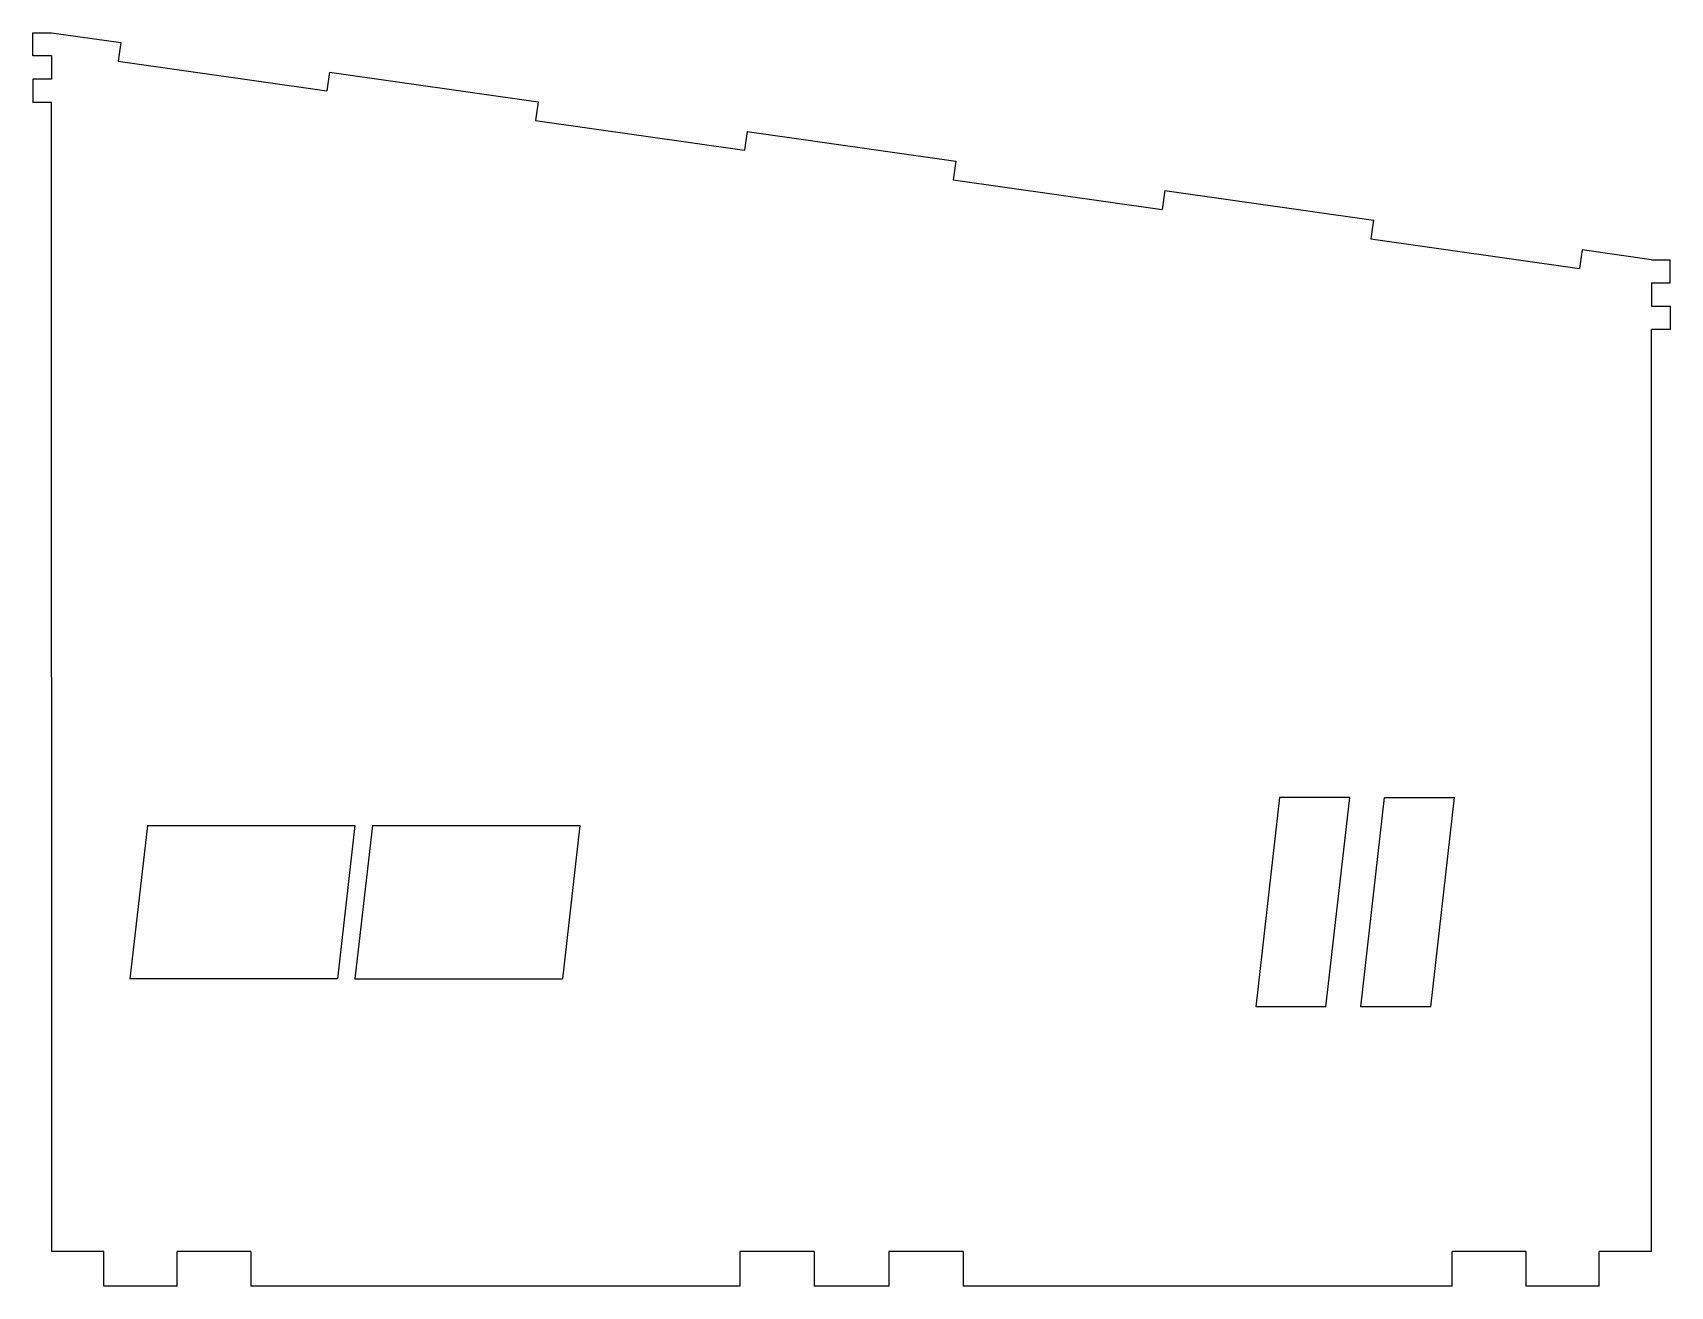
# Model space of a CAD drawing. Header units: millimetres. Extents: x -117 to 117, y -115 to 65.
import ezdxf

# ---------------------------------------------------------------- set-up
doc = ezdxf.new("R2010")
doc.units = ezdxf.units.MM

msp = doc.modelspace()

# ---------------------------------------------------------------- linework, layer by layer
at = {"color": 7, "linetype": 'Continuous', "lineweight": 25}
for p, q in [((-117.2, 64.7), (-114.5, 64.7)), ((-117.2, 61.37), (-117.2, 64.7)), ((-114.5, 64.7), (-104.6, 63.29)), ((-104.6, 63.29), (-104.98, 60.62)), ((-114.5, 61.37), (-117.2, 61.37)), ((-114.5, 61.37), (-114.5, 58.03)), ((-104.98, 60.62), (-75.09, 56.38)), ((-74.71, 59.05), (-75.09, 56.38)), ((-74.71, 59.05), (-44.83, 54.81)), ((-114.5, 58.03), (-117.2, 58.03)), ((-117.2, 58.03), (-117.2, 54.7)), ((-114.5, 54.7), (-117.2, 54.7)), ((-114.49, -109.8), (-114.5, 54.7)), ((-44.83, 54.81), (-45.21, 52.14)), ((-45.21, 52.14), (-15.32, 47.9)), ((-14.94, 50.57), (-15.32, 47.9)), ((-14.94, 50.57), (14.94, 46.33)), ((14.94, 46.33), (14.56, 43.66)), ((14.56, 43.66), (44.45, 39.41)), ((44.83, 42.09), (44.45, 39.41)), ((44.83, 42.09), (74.71, 37.85)), ((74.71, 37.85), (74.33, 35.17)), ((74.33, 35.17), (104.22, 30.93)), ((104.6, 33.61), (104.22, 30.93)), ((114.5, 32.2), (104.6, 33.61)), ((114.5, 32.2), (117.2, 32.2)), ((117.2, 28.87), (117.2, 32.2)), ((114.5, 28.87), (114.5, 25.53)), ((114.5, 28.87), (117.2, 28.87)), ((114.5, 25.53), (117.2, 25.53)), ((117.2, 25.53), (117.2, 22.2)), ((114.5, -109.8), (114.5, 22.2)), ((117.2, 22.2), (114.5, 22.2)), ((57.91, -74.8), (61.32, -44.8)), ((71.32, -44.8), (61.32, -44.8)), ((67.91, -74.8), (71.32, -44.8)), ((72.91, -74.8), (76.32, -44.8)), ((76.32, -44.8), (86.32, -44.8)), ((82.91, -74.8), (86.32, -44.8)), ((-100.78, -48.8), (-103.28, -70.8)), ((-100.78, -48.8), (-71.08, -48.8)), ((-71.08, -48.8), (-73.58, -70.8)), ((-68.58, -48.8), (-71.08, -70.8)), ((-68.58, -48.8), (-38.88, -48.8)), ((-38.88, -48.8), (-41.38, -70.8)), ((-73.58, -70.8), (-103.28, -70.8)), ((-71.08, -70.8), (-41.38, -70.8)), ((67.91, -74.8), (57.91, -74.8)), ((82.91, -74.8), (72.91, -74.8)), ((-107.01, -109.8), (-114.49, -109.8)), ((-107.01, -114.8), (-107.01, -109.8)), ((-96.51, -114.8), (-96.51, -109.8)), ((-86, -109.8), (-96.51, -109.8)), ((-86, -109.8), (-86, -114.8)), ((-16, -109.8), (-16, -114.8)), ((-5.33, -109.8), (-16, -109.8)), ((-5.33, -109.8), (-5.33, -114.8)), ((5.33, -109.8), (5.33, -114.8)), ((16, -109.8), (5.33, -109.8)), ((16, -109.8), (16, -114.8)), ((86, -114.8), (86, -109.8)), ((96.51, -109.8), (86, -109.8)), ((96.51, -109.8), (96.51, -114.8)), ((107.01, -114.8), (107.01, -109.8)), ((114.5, -109.8), (107.01, -109.8)), ((-96.51, -114.8), (-107.01, -114.8)), ((-16, -114.8), (-86, -114.8)), ((5.33, -114.8), (-5.33, -114.8)), ((86, -114.8), (16, -114.8)), ((107.01, -114.8), (96.51, -114.8))]:
    msp.add_line(p, q, dxfattribs=at)

doc.saveas('drawing.dxf')
